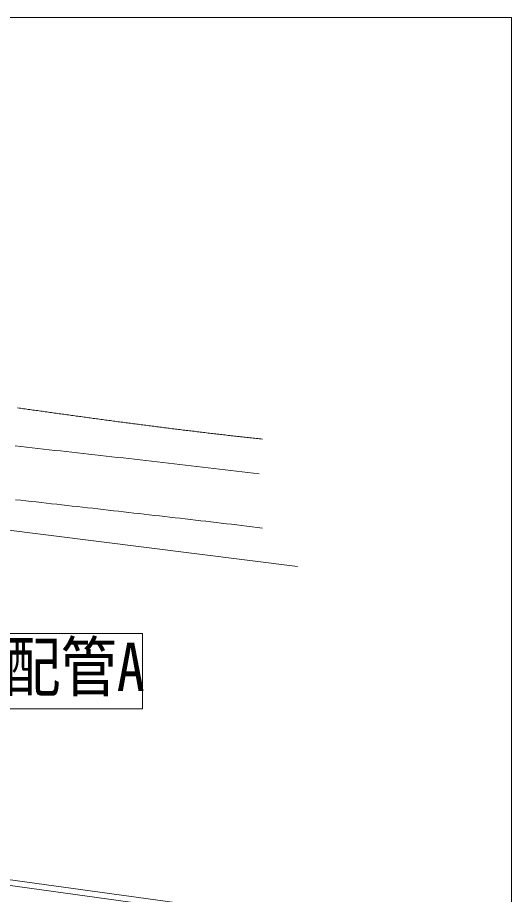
# Model space of a CAD drawing. Units: millimetres on the paper. Extents: x -305 to 305, y -152 to 152.
# Drawn here: x -81.2 to -56.67, y -89.15 to -45.62 of the extents above; entities that cross this region are included whole.
import ezdxf
from ezdxf.enums import TextEntityAlignment as Align

# ---------------------------------------------------------------- set-up
doc = ezdxf.new("R2010")
doc.units = ezdxf.units.MM
doc.layers.add('0-1_RV', color=7, linetype='Continuous', lineweight=9)
doc.styles.add('ＭＳ ゴシック', font='')
doc.styles.get('ＭＳ ゴシック').set_extended_font_data('MS Gothic')

msp = doc.modelspace()

# ---------------------------------------------------------------- linework, layer by layer
at = {"layer": '0-1_RV'}
for p, q in [((-95.725, -69.303), (-67.293, -72.871)), ((-85.004, -76.192), (-75.004, -76.192)), ((-75.004, -76.192), (-75.004, -79.939)), ((-85.004, -79.939), (-75.004, -79.939)), ((-68.973, -90.438), (-93.88, -87.014)), ((-68.665, -90.191), (-93.573, -86.768))]:
    msp.add_line(p, q, dxfattribs=at)
msp.add_lwpolyline([(-124.163, -111.629), (-56.673, -111.629), (-56.673, -45.625), (-124.163, -45.625)], close=True, dxfattribs=at)
for points in [[(-81.207, -64.997), (-81.13, -65.008), (-81.054, -65.019), (-80.977, -65.03), (-80.9, -65.04), (-80.823, -65.051), (-80.746, -65.062), (-80.669, -65.073), (-80.592, -65.084), (-80.516, -65.094), (-80.439, -65.105)], [(-80.439, -65.105), (-80.362, -65.116), (-80.285, -65.127), (-80.208, -65.137), (-80.131, -65.148), (-80.054, -65.159), (-79.978, -65.17), (-79.901, -65.18), (-79.824, -65.191), (-79.747, -65.202), (-79.67, -65.212), (-79.593, -65.223), (-79.516, -65.234), (-79.44, -65.245), (-79.363, -65.255), (-79.286, -65.266), (-79.209, -65.277), (-79.132, -65.287), (-79.055, -65.298), (-78.978, -65.309), (-78.901, -65.319), (-78.825, -65.33), (-78.748, -65.34), (-78.671, -65.351), (-78.594, -65.362), (-78.517, -65.372), (-78.44, -65.383), (-78.363, -65.393), (-78.286, -65.404), (-78.21, -65.414), (-78.133, -65.425), (-78.056, -65.435), (-77.979, -65.446), (-77.902, -65.457), (-77.825, -65.467), (-77.748, -65.477), (-77.671, -65.488), (-77.594, -65.498), (-77.518, -65.509), (-77.441, -65.519)], [(-77.441, -65.519), (-77.364, -65.53), (-77.287, -65.54), (-77.21, -65.55), (-77.133, -65.561), (-77.056, -65.571), (-76.979, -65.582), (-76.902, -65.592), (-76.825, -65.602), (-76.748, -65.612), (-76.672, -65.623), (-76.595, -65.633), (-76.518, -65.643), (-76.441, -65.654), (-76.364, -65.664), (-76.287, -65.674), (-76.21, -65.684), (-76.133, -65.694), (-76.056, -65.705), (-75.979, -65.715), (-75.902, -65.725), (-75.825, -65.735), (-75.748, -65.745), (-75.671, -65.755), (-75.594, -65.765), (-75.518, -65.775), (-75.441, -65.785), (-75.364, -65.795), (-75.287, -65.805), (-75.21, -65.815), (-75.133, -65.825), (-75.056, -65.835), (-74.979, -65.845), (-74.902, -65.855), (-74.825, -65.865), (-74.748, -65.875), (-74.671, -65.885), (-74.594, -65.895), (-74.517, -65.905), (-74.44, -65.915)], [(-74.44, -65.915), (-74.363, -65.924), (-74.286, -65.934), (-74.209, -65.944), (-74.132, -65.954), (-74.055, -65.963), (-73.978, -65.973), (-73.901, -65.983), (-73.824, -65.992), (-73.747, -66.002), (-73.67, -66.012), (-73.593, -66.021), (-73.516, -66.031), (-73.439, -66.041), (-73.362, -66.05), (-73.285, -66.06), (-73.208, -66.069), (-73.131, -66.079), (-73.054, -66.088), (-72.977, -66.098), (-72.9, -66.107), (-72.823, -66.116), (-72.746, -66.126), (-72.669, -66.135), (-72.592, -66.144), (-72.515, -66.154), (-72.438, -66.163), (-72.361, -66.172), (-72.284, -66.182), (-72.207, -66.191), (-72.129, -66.2), (-72.052, -66.209), (-71.975, -66.218), (-71.898, -66.228), (-71.821, -66.237), (-71.744, -66.246), (-71.667, -66.255), (-71.59, -66.264), (-71.513, -66.273), (-71.436, -66.282)], [(-71.436, -66.282), (-71.359, -66.291), (-71.282, -66.3), (-71.205, -66.309), (-71.128, -66.318), (-71.05, -66.327), (-70.973, -66.335), (-70.896, -66.344), (-70.819, -66.353), (-70.742, -66.362), (-70.665, -66.37), (-70.588, -66.379), (-70.511, -66.388), (-70.434, -66.397), (-70.356, -66.405), (-70.279, -66.414), (-70.202, -66.422), (-70.125, -66.431), (-70.048, -66.439), (-69.971, -66.448), (-69.894, -66.456), (-69.816, -66.465), (-69.739, -66.473), (-69.662, -66.482), (-69.585, -66.49), (-69.508, -66.498), (-69.431, -66.507), (-69.354, -66.515), (-69.276, -66.523), (-69.199, -66.532), (-69.122, -66.54), (-69.045, -66.548), (-69.045, -66.548)], [(-81.323, -66.888), (-81.041, -66.919), (-80.759, -66.95), (-80.476, -66.981), (-80.194, -67.013), (-79.912, -67.044), (-79.63, -67.076), (-79.348, -67.107), (-79.066, -67.139), (-78.784, -67.17), (-78.502, -67.201), (-78.22, -67.233), (-77.938, -67.265), (-77.655, -67.296), (-77.373, -67.328), (-77.091, -67.359), (-76.809, -67.391), (-76.527, -67.423), (-76.245, -67.455), (-75.963, -67.486), (-75.681, -67.518), (-75.399, -67.55), (-75.117, -67.582), (-74.835, -67.614), (-74.553, -67.646), (-74.271, -67.678), (-73.989, -67.71), (-73.707, -67.742), (-73.425, -67.774), (-73.143, -67.807), (-72.861, -67.839)], [(-72.861, -67.839), (-72.579, -67.872), (-72.297, -67.905), (-72.015, -67.937), (-71.733, -67.97), (-71.451, -68.003), (-71.169, -68.037), (-70.887, -68.07), (-70.605, -68.103), (-70.324, -68.137), (-70.042, -68.17), (-69.76, -68.204), (-69.478, -68.238), (-69.196, -68.272), (-69.196, -68.272)], [(-81.297, -69.556), (-81.042, -69.584), (-80.787, -69.613), (-80.531, -69.641), (-80.276, -69.67), (-80.021, -69.699), (-79.765, -69.727), (-79.51, -69.756), (-79.255, -69.784), (-78.999, -69.813), (-78.744, -69.842), (-78.489, -69.87), (-78.233, -69.899), (-77.978, -69.928), (-77.723, -69.957), (-77.467, -69.985), (-77.212, -70.014), (-76.957, -70.043), (-76.701, -70.072), (-76.446, -70.101), (-76.191, -70.13), (-75.936, -70.159), (-75.68, -70.188), (-75.425, -70.217), (-75.17, -70.246), (-74.914, -70.275), (-74.659, -70.304), (-74.404, -70.333), (-74.149, -70.362), (-73.893, -70.392), (-73.638, -70.421), (-73.383, -70.45), (-73.127, -70.48), (-72.872, -70.509), (-72.617, -70.539), (-72.362, -70.569)], [(-72.362, -70.569), (-72.107, -70.599), (-71.851, -70.628), (-71.596, -70.658), (-71.341, -70.688), (-71.086, -70.719), (-70.831, -70.749), (-70.576, -70.779), (-70.32, -70.81), (-70.065, -70.84), (-69.81, -70.871), (-69.555, -70.901), (-69.3, -70.932), (-69.045, -70.963), (-69.045, -70.963)]]:
    msp.add_lwpolyline(points, dxfattribs=at)

# ---------------------------------------------------------------- texts
at = {"layer": '0-1_RV', "style": 'ＭＳ ゴシック', "width": 0.85}
msp.add_text('裏配管A', height=2.405, dxfattribs=at).set_placement((-84.642, -79.778), align=Align.BOTTOM_LEFT)

doc.saveas('drawing.dxf')
